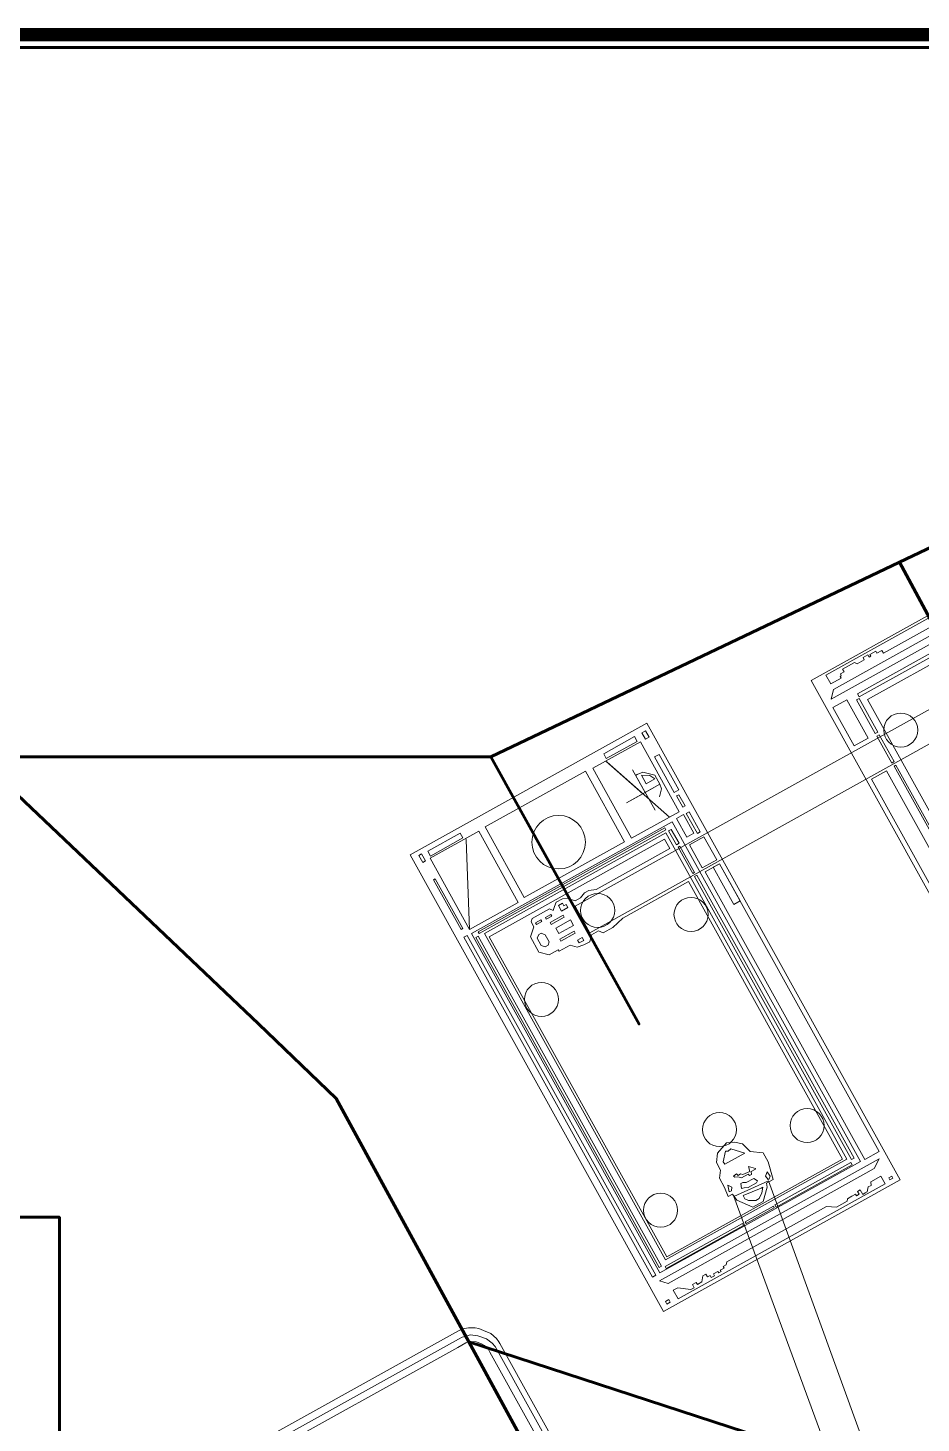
# Model space of a CAD drawing. Header units: millimetres. Extents: x 3191 to 879702, y -27549 to 222194.
# Drawn here: x 414992 to 421598, y 29223 to 39535 of the extents above; entities that cross this region are included whole.
import ezdxf

# ---------------------------------------------------------------- set-up
doc = ezdxf.new("R2010")
doc.units = ezdxf.units.MM
doc.header["$MEASUREMENT"] = 0
doc.layers.add('Granulator', color=11, linetype='Continuous')
doc.layers.add('Wires', color=170, linetype='Continuous')

msp = doc.modelspace()

# ---------------------------------------------------------------- linework, layer by layer
at = {"const_width": 100}
msp.add_lwpolyline([(438925.85376, 36996.71558), (438925.85376, 39485.35625), (398861.73278, 39485.35625)], dxfattribs=at)
at = {"layer": 'Granulator', "lineweight": 5}
for points in [[(422505.93865, 35667.89554), (420785.51038, 34712.33708), (422644.32749, 31365.64338), (424364.75576, 32321.20185)], [(422564.97776, 35480.0627), (420933.19257, 34573.73828), (420949.17672, 34645.27412), (422483.27845, 35496.51687)], [(422531.38582, 35363.41373), (421139.88588, 34590.5483), (421127.0343, 34613.68683), (422518.53424, 35386.55227)], [(423834.26627, 32931.71209), (422519.22886, 32201.31538), (421202.85615, 34571.36902), (422517.89357, 35301.76572)], [(421205.89836, 34286.22169), (421103.09368, 34229.12202), (420946.51422, 34511.03437), (421049.3189, 34568.13404)], [(421119.76387, 34568.09339), (421139.61186, 34579.11734), (421277.36137, 34331.10724), (421257.51339, 34320.08329)], [(421667.42731, 34502.58664), (419039.84002, 33043.17486), (419148.64463, 32847.2784), (421776.23192, 34306.69018)], [(419569.06271, 34395.88405), (417819.00655, 33423.86969), (419693.52123, 30048.9134), (421443.57739, 31020.92776)], [(419587.27642, 34292.90737), (419560.2483, 34277.89543), (419533.62443, 34325.83019), (419560.65255, 34340.84212)], [(419170.42789, 34063.66283), (419521.79, 34258.816), (419808.84376, 33741.99215), (419457.48165, 33546.83898)], [(419479.085, 34296.67833), (419250.65587, 34169.80447), (419270.01861, 34134.94296), (419498.44773, 34261.81683)], [(421270.33761, 34301.24446), (421288.3814, 34311.26632), (421399.08181, 34111.95656), (421381.03803, 34101.9347)], [(419805.88339, 33903.42552), (419772.75276, 33885.02414), (419627.53167, 34146.48639), (419660.6623, 34164.88777)], [(419115.27648, 34041.06577), (418373.31824, 33628.9681), (418663.27636, 33106.91513), (419405.23459, 33519.01279)], [(422438.69662, 32069.23643), (422327.84333, 32007.66641), (421230.35851, 33983.62494), (421341.21181, 34045.19496)], [(421398.67232, 34078.6871), (421412.39597, 34086.30947), (422489.08909, 32147.7852), (422475.36544, 32140.16282)], [(419852.64699, 33785.45713), (419835.74895, 33776.07164), (419790.05015, 33858.34971), (419806.94819, 33867.7352)], [(419882.57887, 33740.56527), (419861.86546, 33729.06065), (419943.57862, 33581.94079), (419964.29203, 33593.44541)], [(419756.76066, 33666.71666), (418272.51147, 32842.33653), (419666.049, 30333.35204), (421150.29819, 31157.73217)], [(418328.80441, 32840.77639), (419710.87288, 33608.40341), (419703.33164, 33621.98099), (418321.26316, 32854.35396)], [(419841.39135, 33720.85411), (419788.59961, 33691.53258), (419864.96105, 33554.04819), (419917.75278, 33583.36972)], [(418190.04734, 33583.05558), (417949.41233, 33449.40234), (417968.77519, 33414.54062), (418209.4102, 33548.19386)], [(418326.91425, 33597.49228), (417966.83328, 33397.49648), (418258.72763, 32871.95742), (418618.80861, 33071.95322)], [(419710.07146, 33585.83928), (418369.34641, 32841.17517), (419708.46413, 30430.17044), (421049.18918, 31174.83454)], [(419731.22955, 33600.17551), (419750.97231, 33611.14101), (419808.01191, 33508.44447), (419788.26915, 33497.47897)], [(420086.61968, 33386.66675), (419980.16991, 33327.54253), (419885.80226, 33497.44608), (419992.25203, 33556.5703)], [(417903.78639, 33430.90337), (417882.86164, 33419.28137), (417912.38999, 33366.11727), (417933.31473, 33377.73927)], [(419802.15564, 33479.36818), (419814.9737, 33486.48757), (419922.65942, 33292.6056), (419909.84137, 33285.48621)], [(421288.07634, 31230.60347), (421182.59897, 31172.01935), (420001.6355, 33298.27642), (420107.11286, 33356.86055)], [(420107.11286, 33356.86055), (420060.49612, 33330.96872), (420212.67801, 33056.97394), (420259.29476, 33082.86576)], [(418005.53742, 33245.65221), (417992.45957, 33238.38852), (418196.73723, 32870.59828), (418209.81509, 32877.86197)], [(419922.65137, 33262.47397), (419940.60477, 33272.44562), (421102.43087, 31180.6443), (421084.47747, 31170.67264)], [(418793.19245, 32930.01638), (418753.78815, 32908.13048), (418746.27795, 32921.65217), (418785.68225, 32943.53806)], [(418866.70763, 32970.8481), (418826.12702, 32948.30886), (418820.24949, 32958.89104), (418860.8301, 32981.43028)], [(418959.54915, 32961.64212), (418863.09761, 32908.0711), (418854.9343, 32922.76868), (418951.38584, 32976.3397)], [(419027.48432, 32901.67832), (418919.27009, 32841.57409), (418896.73949, 32882.13915), (419004.95372, 32942.24338)], [(418241.99269, 32828.06172), (418216.30855, 32813.79626), (419611.65839, 30301.54883), (419637.34253, 30315.81428)], [(419677.38082, 30382.17496), (419660.74172, 30372.93328), (418305.28004, 32813.36437), (418321.91915, 32822.60605)], [(419039.29529, 32844.38943), (418933.43324, 32785.59164), (418925.92304, 32799.11333), (419031.78509, 32857.91111)], [(419103.05011, 32790.56548), (419068.93922, 32771.61964), (419056.85758, 32793.37193), (419090.96847, 32812.31777)], [(421287.55102, 31175.8171), (419662.8975, 30273.45374), (419727.33482, 30253.97221), (421251.0143, 31103.8477)], [(421088.93881, 31131.33276), (420526.66214, 30819.03364), (420517.29849, 30835.89237), (421079.57515, 31148.19148)], [(421381.01124, 31049.01162), (421358.92038, 31036.74193), (421367.09731, 31022.01984), (421389.18817, 31034.28953)], [(420512.6485, 30814.29007), (420303.6198, 30698.19157), (420297.363, 30709.45657), (420506.3917, 30825.55507)], [(420284.4733, 30684.70417), (419711.72422, 30366.58848), (419704.47921, 30379.6327), (420277.22829, 30697.74839)], [(419733.00027, 30135.49189), (419707.47802, 30121.31635), (419717.63774, 30103.02437), (419743.15998, 30117.19991)]]:
    msp.add_lwpolyline(points, close=True, dxfattribs=at)
for points in [[(422058.35427, 35323.52657), (421319.27831, 34913.02978), (421307.66955, 34933.93069), (421271.30646, 34913.73394), (421263.23086, 34928.2736), (421218.68642, 34903.53277), (421225.75263, 34890.81047), (421213.02583, 34883.74176), (421203.43597, 34901.00776), (421168.89105, 34881.82086), (421177.97616, 34865.46365), (421124.34084, 34835.67357), (421106.26515, 34844.65927), (421018.08535, 34795.68254), (421029.18936, 34775.6904), (421001.00807, 34760.03798), (421008.07427, 34747.31567), (421008.07427, 34747.31567), (420998.98339, 34742.26643), (421006.55436, 34728.63534), (420930.19227, 34686.22239), (420894.35659, 34750.74248), (422428.8711, 35603.04092)], [(419808.84376, 33741.99215), (419736.9018, 33702.03422), (419275.91625, 34107.78362), (419265.83721, 34116.65497), (419540.40935, 33874.98258), (419420.06639, 33808.14182), (419666.35372, 33944.93447), (419557.01907, 33884.20793), (419463.90005, 34051.86339), (419630.34912, 33752.18137)], [(419666.35372, 33944.93447), (419677.53071, 33910.54538), (419662.63668, 33851.79872), (419677.53071, 33910.54538), (419666.35372, 33944.93447), (419628.55333, 34012.99192), (419540.8829, 34033.57622), (419497.29354, 34015.79881), (419487.08136, 34010.12677)], [(419628.88552, 33984.94281), (419593.05972, 34009.45257), (419529.61377, 34012.27765), (419565.96744, 33946.82495), (419628.88552, 33984.94281)], [(418258.72763, 32871.95742), (418232.56465, 33533.68608), (418232.1235, 33544.8437)], [(419739.74456, 33470.36535), (419195.73218, 33168.21056), (419141.30433, 33159.51962), (419109.54563, 33141.88024), (419078.8928, 33105.62344), (419040.0771, 33084.06446), (418982.38896, 33102.02564), (418945.53764, 33097.71207), (418899.66406, 33072.23302), (418888.026, 33041.92201), (418876.75764, 33012.57388), (418849.60326, 33025.19694), (418720.80487, 32953.65987), (418715.30965, 32927.52976), (418735.22804, 32891.66784), (418708.35467, 32816.73925), (418771.37529, 32703.27424), (418847.74974, 32684.92213), (418914.79564, 32722.16069), (418921.32629, 32710.40263), (419002.48707, 32755.48087), (419053.38082, 32741.43889), (419103.30263, 32756.85811), (419147.41175, 32781.35715), (419159.38185, 32831.85354), (419213.48918, 32861.90577), (419247.8526, 32847.14424), (419317.83885, 32886.01593), (419391.29626, 32956.04754), (419877.67236, 33226.19005), (421017.22896, 31174.48369), (419716.89502, 30452.25357), (418403.11491, 32817.63937), (419700.26312, 33538.10007), (419739.74456, 33470.36535)], [(418985.96416, 33033.23911), (418938.32654, 33006.78028), (418915.46938, 33047.93328), (418946.05177, 33064.91932), (418956.50074, 33046.10655), (418972.96781, 33055.25267), (418985.376, 33032.91244)], [(418847.08595, 32779.02957), (418817.50201, 32832.29376), (418787.78326, 32844.54287), (418771.3878, 32835.43652), (418758.50644, 32806.83732), (418788.71112, 32752.45552), (418817.10639, 32744.3452), (418839.46332, 32756.76266), (418847.08595, 32779.02957)], [(420467.65624, 31154.83093), (420467.65624, 31154.83093), (420430.82945, 31221.13544), (420334.2181, 31230.13489), (420276.61266, 31286.10355), (420218.48415, 31299.60729), (420158.34, 31293.73186), (420091.86089, 31217.56643), (420083.93174, 31148.38969), (420114.63697, 31093.10669), (420107.07155, 31032.64213), (420144.39947, 30965.43534), (420170.71758, 30897.58576), (420202.52649, 30915.25303), (420236.24633, 30871.57302), (420354.7349, 30819.18542), (420430.64158, 30861.34542), (420460.82738, 30967.9419), (420454.97187, 30996.36678), (420503.04656, 31023.06837), (420467.65624, 31154.83093)], [(420294.54596, 31217.72682), (420192.1252, 31250.5053), (420172.23345, 31232.01763), (420152.24639, 31233.44631), (420135.09889, 31155.00943), (420145.56969, 31136.15735), (420294.04731, 31218.62463)], [(421300.11216, 31047.66123), (421226.05641, 31006.52926), (421227.67474, 30979.92328), (421207.56084, 30968.75164), (421200.23812, 30932.39617), (421184.69542, 30923.76346), (421166.41018, 30913.60749), (421148.13612, 30946.50888), (421128.02222, 30935.33724), (421139.69728, 30914.31696), (421119.58338, 30903.14532), (421113.49202, 30914.11245), (421086.97826, 30899.3862), (421086.97826, 30899.3862), (421054.06465, 30881.10536), (421051.11455, 30862.72456), (420971.57327, 30818.54583), (420897.32692, 30825.14261), (420160.42718, 30415.85453), (420157.17124, 30393.71633), (420133.40002, 30380.51335), (420140.50654, 30367.71847), (420113.07845, 30352.48439), (420118.66216, 30342.43124), (420118.66216, 30342.43124), (420101.29125, 30332.78311), (420095.19989, 30343.75024), (420062.28628, 30325.46939), (420069.90044, 30311.76053), (420046.12966, 30298.55779), (420037.50033, 30314.0944), (420018.30032, 30303.43035), (420007.13278, 30323.53686), (419984.27634, 30310.84196), (419977.76401, 30266.56533), (419943.93651, 30247.77689), (419935.8147, 30262.39973), (419907.47229, 30246.65782), (419920.16251, 30223.80979), (419894.56308, 30209.59138), (419799.39533, 30223.70158), (419765.56738, 30204.9129), (419801.10021, 30140.93808), (421331.58409, 30990.99782), (421300.11216, 31047.66123)], [(420372.54404, 31105.61713), (420321.42861, 31119.30524), (420332.66246, 31082.04769), (420280.29253, 31060.52525), (420262.18291, 31064.17771), (420244.10987, 31054.1396), (420231.9455, 31065.82207), (420210.53714, 31047.31257), (420219.53043, 31040.48772), (420243.50462, 31042.45636), (420270.08624, 31035.47177), (420318.16093, 31062.17337), (420329.44247, 31053.78283), (420342.81681, 31061.21119), (420341.69811, 31082.81118), (420374.22966, 31100.87982), (420372.54404, 31105.61713)], [(420459.61845, 31079.80569), (420482.15758, 31047.6873), (420473.83793, 31027.40481), (420467.55144, 31023.91317), (420447.80402, 31048.18458), (420459.61845, 31079.80569)], [(420197.12302, 30940.2754), (420198.99247, 30967.93905), (420167.93439, 30980.83842), (420178.26511, 30933.32507), (420197.12302, 30940.2754)], [(420469.13668, 31014.45364), (420214.36698, 30898.06296), (421781.44056, 26635.71528), (422020.41498, 26747.36581), (420469.13668, 31014.45364)], [(420388.54236, 31013.79793), (420359.99591, 31031.98365), (420304.69218, 31001.2669), (420278.91226, 31002.55041), (420265.53792, 30995.12205), (420269.5437, 30958.10526), (420289.22167, 30960.99715), (420318.69724, 30964.13037), (420380.86847, 30998.66145), (420388.54236, 31013.79793)], [(420416.47681, 30958.39416), (420281.65722, 30904.78851), (420294.70192, 30881.30227), (420322.48664, 30867.89392), (420374.89098, 30867.21441), (420401.27768, 30881.87008), (420420.88552, 30924.91061), (420427.24109, 30966.26412), (420416.47681, 30958.39416)], [(422598.57043, 25466.22586), (421436.91999, 24821.02319), (421413.09764, 24807.79181), (421382.37157, 24795.6145), (421356.13159, 24796.3717), (421310.44391, 24804.18044), (421267.52888, 24826.91963), (421234.57091, 24856.54745), (418482.8687, 29810.82963), (418476.39623, 29822.48294), (418457.95636, 29848.48549), (418416.51628, 29886.39828), (418362.99128, 29907.60681), (418328.19528, 29922.19195), (418299.39729, 29926.0772), (418250.71083, 29927.75232), (418203.91998, 29920.04874), (418155.25605, 29893.01987), (415138.94321, 28217.70255)], [(415165.18098, 28170.46295), (415165.18098, 28170.46295), (418177.52212, 29843.57431), (418204.07501, 29858.32229), (418266.40023, 29875.38923), (418319.56153, 29868.64133), (418383.40418, 29845.44368), (418427.11991, 29812.61074), (418448.04414, 29789.22102), (421199.63518, 24835.139), (421229.68841, 24790.56024), (421273.54376, 24762.33823), (421316.86945, 24746.76171), (421355.28591, 24742.43755), (421398.20978, 24746.55428), (421427.95977, 24751.97114), (422625.01611, 25416.83892)], [(422651.87471, 25371.67006), (421478.096, 24719.73113), (421435.82558, 24696.25333), (421402.70777, 24692.04598), (421340.81631, 24690.27695), (421282.78241, 24701.99134), (421230.00801, 24724.66087), (421170.69942, 24774.41742), (418409.17304, 29746.38744), (418395.47382, 29771.05211), (418369.99824, 29795.4513), (418343.03584, 29810.5566), (418306.54129, 29824.05461), (418262.25189, 29825.75232), (418232.29898, 29815.0925), (418171.29978, 29781.21239), (415190.18496, 28125.44472)]]:
    msp.add_lwpolyline(points, dxfattribs=at)
for centre, radius in [((421447.96083, 34345.47404), 126.05026), ((418917.44995, 33516.5803), 197.79753), ((419206.1335, 33012.18733), 126.05026), ((419896.76919, 32982.88699), 126.05026), ((418790.38171, 32354.33446), 126.05026), ((420107.36745, 31392.42383), 126.05026), ((420755.13304, 31422.3399), 126.05026), ((419671.51186, 30796.09766), 126.05026)]:
    msp.add_circle(centre, radius, dxfattribs=at)
at = {"layer": 'Wires', "lineweight": 60}
msp.add_lwpolyline([(394020.85376, -7419.64375), (438830.85376, -7419.64375), (438830.85376, 39390.35625), (394020.85376, 39390.35625)], close=True, dxfattribs=at)
for points in [[(414616.66794, 34146.9605), (418171.24605, 34146.9605), (418417.02398, 34146.9605), (419513.05473, 32172.37271), (418417.02398, 34146.9605), (421439.41449, 35585.40421), (422462.37786, 33686.32376), (421439.41449, 35585.40421), (423560.49599, 36594.88871), (424744.33775, 34561.7446)], [(414616.66794, 34146.9605), (416698.00962, 32173.09978), (417272.63508, 31622.89834), (422295.4344, 22411.65367), (417272.63508, 31622.89834), (420826.39721, 25105.70139), (422407.99863, 25966.22792)], [(414616.66794, 30252.98829), (414616.66794, 30744.46202), (415225.57951, 30744.46202), (415225.57951, 28282.83493), (412434.66107, 28282.83493)], [(420826.39721, 25105.70139), (418254.1693, 29822.87584), (422104.8803, 28565.98743), (424547.42251, 29782.75061)]]:
    msp.add_lwpolyline(points, dxfattribs=at)

doc.saveas('drawing.dxf')
